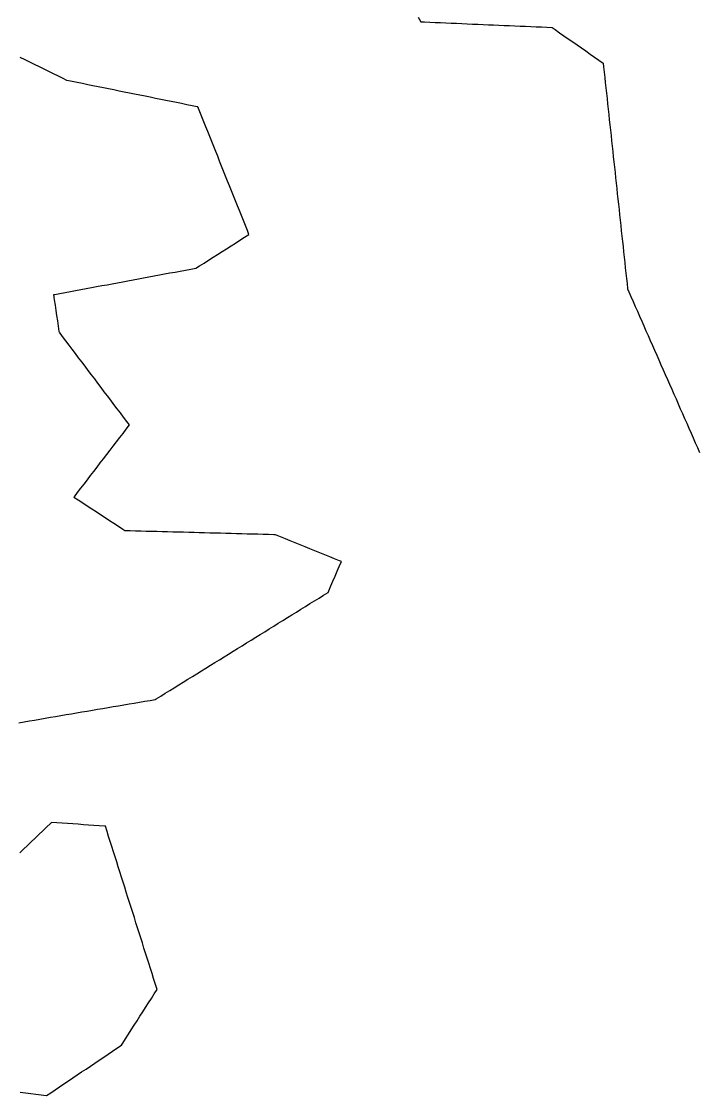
# Model space of a CAD drawing. Header units: millimetres. Extents: x 32 to 3054, y 42 to 5568.
# Drawn here: x 2369.1 to 2496.5, y 1630.1 to 1832 of the extents above; entities that cross this region are included whole.
import ezdxf

# ---------------------------------------------------------------- set-up
doc = ezdxf.new("R2010")
doc.units = ezdxf.units.MM
doc.layers.add('ALL_ISLANDS', color=7, linetype='Continuous')
doc.layers.add('OUTLINE_ISLAND_01', color=7, linetype='Continuous')

msp = doc.modelspace()

# ---------------------------------------------------------------- linework, layer by layer
at = {"layer": 'ALL_ISLANDS'}
for points in [[(2443.6515, 1832.8025), (2444.1432, 1831.9317), (2444.8714, 1831.9004), (2445.8705, 1831.8574), (2446.8696, 1831.8144), (2447.8686, 1831.7714), (2448.8677, 1831.7284), (2449.8668, 1831.6853), (2450.8659, 1831.6423), (2451.8649, 1831.5993), (2452.864, 1831.5563), (2453.8631, 1831.5133), (2454.8622, 1831.4703), (2455.8612, 1831.4273), (2456.8603, 1831.3843), (2457.8594, 1831.3413), (2458.8585, 1831.2983), (2459.8575, 1831.2553), (2460.8566, 1831.2123), (2461.8557, 1831.1693), (2462.8548, 1831.1262), (2463.8538, 1831.0832), (2464.8529, 1831.0402), (2465.852, 1830.9972), (2466.8511, 1830.9542), (2467.8501, 1830.9112), (2468.8492, 1830.8682), (2469.4336, 1830.4593), (2470.253, 1829.8861), (2471.0723, 1829.3128), (2471.8917, 1828.7395), (2472.7111, 1828.1663), (2473.5304, 1827.593), (2474.3498, 1827.0197), (2475.1692, 1826.4465), (2475.9885, 1825.8732), (2476.8079, 1825.2999), (2477.6273, 1824.7267), (2478.4466, 1824.1534), (2478.5195, 1823.4788), (2478.627, 1822.4846), (2478.7344, 1821.4903), (2478.8419, 1820.4961), (2478.9493, 1819.5019), (2479.0568, 1818.5077), (2479.1642, 1817.5135), (2479.2717, 1816.5193), (2479.3791, 1815.5251), (2479.4865, 1814.5309), (2479.594, 1813.5367), (2479.7014, 1812.5424), (2479.8089, 1811.5482), (2479.9163, 1810.554), (2480.0238, 1809.5598), (2480.1312, 1808.5656), (2480.2387, 1807.5714), (2480.3461, 1806.5772), (2480.4535, 1805.583), (2480.561, 1804.5888), (2480.6684, 1803.5945), (2480.7759, 1802.6003), (2480.8833, 1801.6061), (2480.9908, 1800.6119), (2481.0982, 1799.6177), (2481.2056, 1798.6235), (2481.3131, 1797.6293), (2481.4205, 1796.6351), (2481.528, 1795.6409), (2481.6354, 1794.6466), (2481.7429, 1793.6524), (2481.8503, 1792.6582), (2481.9578, 1791.664), (2482.0652, 1790.6698), (2482.1726, 1789.6756), (2482.2801, 1788.6814), (2482.3875, 1787.6872), (2482.495, 1786.693), (2482.6024, 1785.6987), (2482.7099, 1784.7045), (2482.8173, 1783.7103), (2482.9248, 1782.7161), (2483.0322, 1781.7219), (2483.2661, 1781.1903), (2483.6689, 1780.2751), (2484.0717, 1779.3598), (2484.4745, 1778.4445), (2484.8773, 1777.5292), (2485.2801, 1776.6139), (2485.6829, 1775.6986), (2486.0858, 1774.7833), (2486.4886, 1773.868), (2486.8914, 1772.9528), (2487.2942, 1772.0375), (2487.697, 1771.1222), (2488.0998, 1770.2069), (2488.5026, 1769.2916), (2488.9054, 1768.3763), (2489.3082, 1767.461), (2489.711, 1766.5458), (2490.1138, 1765.6305), (2490.5166, 1764.7152), (2490.9194, 1763.7999), (2491.3222, 1762.8846), (2491.725, 1761.9693), (2492.1278, 1761.054), (2492.5306, 1760.1387), (2492.9334, 1759.2235), (2493.3362, 1758.3082), (2493.739, 1757.3929), (2494.1418, 1756.4776), (2494.5446, 1755.5623), (2494.9474, 1754.647), (2495.3502, 1753.7317), (2495.753, 1752.8165), (2496.1558, 1751.9012), (2496.5586, 1750.9859)], [(2368.6388, 1700.209), (2369.6246, 1700.3769), (2370.6104, 1700.5449), (2371.5962, 1700.7129), (2372.582, 1700.8809), (2373.5678, 1701.0489), (2374.5535, 1701.2168), (2375.5393, 1701.3848), (2376.5251, 1701.5528), (2377.5109, 1701.7208), (2378.4967, 1701.8888), (2379.4825, 1702.0567), (2380.4683, 1702.2247), (2381.4541, 1702.3927), (2382.4399, 1702.5607), (2383.4257, 1702.7286), (2384.4115, 1702.8966), (2385.3972, 1703.0646), (2386.383, 1703.2326), (2387.3688, 1703.4006), (2388.3546, 1703.5685), (2389.3404, 1703.7365), (2390.3262, 1703.9045), (2391.312, 1704.0725), (2392.2978, 1704.2405), (2393.2836, 1704.4084), (2394.2694, 1704.5764), (2394.4361, 1704.6797), (2395.2863, 1705.2061), (2396.1365, 1705.7326), (2396.9868, 1706.259), (2397.837, 1706.7854), (2398.6872, 1707.3119), (2399.5374, 1707.8383), (2400.3876, 1708.3647), (2401.2378, 1708.8912), (2402.088, 1709.4176), (2402.9383, 1709.9441), (2403.7885, 1710.4705), (2404.6387, 1710.9969), (2405.4889, 1711.5234), (2406.3391, 1712.0498), (2407.1893, 1712.5763), (2408.0395, 1713.1027), (2408.8897, 1713.6291), (2409.74, 1714.1556), (2410.5902, 1714.682), (2411.4404, 1715.2084), (2412.2906, 1715.7349), (2413.1408, 1716.2613), (2413.991, 1716.7878), (2414.8412, 1717.3142), (2415.6915, 1717.8406), (2416.5417, 1718.3671), (2417.3919, 1718.8935), (2418.2421, 1719.4199), (2419.0923, 1719.9464), (2419.9425, 1720.4728), (2420.7927, 1720.9993), (2421.6429, 1721.5257), (2422.4932, 1722.0521), (2423.3434, 1722.5786), (2424.1936, 1723.105), (2425.0438, 1723.6315), (2425.894, 1724.1579), (2426.7442, 1724.6843), (2426.8756, 1724.9898), (2427.2706, 1725.9085), (2427.6656, 1726.8272), (2428.0606, 1727.7459), (2428.4556, 1728.6646), (2428.8506, 1729.5832), (2429.2456, 1730.5019), (2428.9047, 1730.6403), (2427.9781, 1731.0163), (2427.0514, 1731.3924), (2426.1248, 1731.7684), (2425.1982, 1732.1444), (2424.2716, 1732.5205), (2423.345, 1732.8965), (2422.4184, 1733.2725), (2421.4918, 1733.6486), (2420.5652, 1734.0246), (2419.6386, 1734.4007), (2418.712, 1734.7767), (2417.7854, 1735.1527), (2416.8588, 1735.5288), (2416.5421, 1735.5371), (2415.5425, 1735.5635), (2414.5428, 1735.5898), (2413.5432, 1735.6162), (2412.5435, 1735.6425), (2411.5438, 1735.6689), (2410.5442, 1735.6953), (2409.5445, 1735.7216), (2408.5449, 1735.748), (2407.5452, 1735.7743), (2406.5456, 1735.8007), (2405.5459, 1735.8271), (2404.5463, 1735.8534), (2403.5466, 1735.8798), (2402.547, 1735.9061), (2401.5473, 1735.9325), (2400.5477, 1735.9589), (2399.548, 1735.9852), (2398.5484, 1736.0116), (2397.5487, 1736.0379), (2396.5491, 1736.0643), (2395.5494, 1736.0906), (2394.5498, 1736.117), (2393.5501, 1736.1434), (2392.5504, 1736.1697), (2391.5508, 1736.1961), (2390.5511, 1736.2224), (2389.5515, 1736.2488), (2388.5518, 1736.2752), (2388.1711, 1736.5243), (2387.3344, 1737.072), (2386.4977, 1737.6197), (2385.661, 1738.1673), (2384.8243, 1738.715), (2383.9876, 1739.2626), (2383.1509, 1739.8103), (2382.3142, 1740.3579), (2381.4775, 1740.9056), (2380.6408, 1741.4532), (2379.8041, 1742.0009), (2378.9673, 1742.5485), (2379.0651, 1742.6758), (2379.6745, 1743.4687), (2380.2839, 1744.2615), (2380.8932, 1745.0544), (2381.5026, 1745.8473), (2382.112, 1746.6402), (2382.7213, 1747.4331), (2383.3307, 1748.226), (2383.94, 1749.0189), (2384.5494, 1749.8118), (2385.1588, 1750.6047), (2385.7681, 1751.3976), (2386.3775, 1752.1905), (2386.9869, 1752.9834), (2387.5962, 1753.7762), (2388.2056, 1754.5691), (2388.815, 1755.362), (2389.4243, 1756.1549), (2388.9147, 1756.829), (2388.3117, 1757.6268), (2387.7087, 1758.4245), (2387.1057, 1759.2222), (2386.5026, 1760.0199), (2385.8996, 1760.8177), (2385.2966, 1761.6154), (2384.6936, 1762.4131), (2384.0906, 1763.2108), (2383.4875, 1764.0086), (2382.8845, 1764.8063), (2382.2815, 1765.604), (2381.6785, 1766.4017), (2381.0755, 1767.1995), (2380.4724, 1767.9972), (2379.8694, 1768.7949), (2379.2664, 1769.5926), (2378.6634, 1770.3904), (2378.0603, 1771.1881), (2377.4573, 1771.9858), (2376.8543, 1772.7835), (2376.2513, 1773.5813), (2376.2275, 1773.7406), (2376.0799, 1774.7296), (2375.9323, 1775.7187), (2375.7847, 1776.7077), (2375.6371, 1777.6968), (2375.4895, 1778.6858), (2375.3419, 1779.6749), (2375.1943, 1780.6639), (2375.3731, 1780.6972), (2376.3562, 1780.8801), (2377.3394, 1781.063), (2378.3225, 1781.2458), (2379.3056, 1781.4287), (2380.2888, 1781.6116), (2381.2719, 1781.7945), (2382.255, 1781.9774), (2383.2382, 1782.1603), (2384.2213, 1782.3432), (2385.2044, 1782.5261), (2386.1875, 1782.709), (2387.1707, 1782.8919), (2388.1538, 1783.0748), (2389.1369, 1783.2577), (2390.1201, 1783.4406), (2391.1032, 1783.6235), (2392.0863, 1783.8064), (2393.0695, 1783.9893), (2394.0526, 1784.1722), (2395.0357, 1784.3551), (2396.0189, 1784.538), (2397.002, 1784.7209), (2397.9851, 1784.9038), (2398.9683, 1785.0866), (2399.9514, 1785.2695), (2400.9345, 1785.4524), (2401.9177, 1785.6353), (2402.5912, 1786.0631), (2403.4354, 1786.5992), (2404.2795, 1787.1352), (2405.1237, 1787.6713), (2405.9678, 1788.2074), (2406.812, 1788.7435), (2407.6562, 1789.2796), (2408.5003, 1789.8157), (2409.3445, 1790.3518), (2410.1886, 1790.8879), (2411.0328, 1791.424), (2411.877, 1791.9601), (2411.571, 1792.7239), (2411.1992, 1793.6522), (2410.8273, 1794.5805), (2410.4555, 1795.5088), (2410.0836, 1796.4371), (2409.7118, 1797.3654), (2409.3399, 1798.2937), (2408.9681, 1799.222), (2408.5963, 1800.1503), (2408.2244, 1801.0786), (2407.8526, 1802.0068), (2407.4807, 1802.9351), (2407.1089, 1803.8634), (2406.737, 1804.7917), (2406.3652, 1805.72), (2405.9934, 1806.6483), (2405.6215, 1807.5766), (2405.2497, 1808.5049), (2404.8778, 1809.4332), (2404.506, 1810.3615), (2404.1342, 1811.2898), (2403.7623, 1812.2181), (2403.3905, 1813.1464), (2403.0186, 1814.0747), (2402.6468, 1815.003), (2402.2749, 1815.9313), (2402.1556, 1815.9554), (2401.1753, 1816.1532), (2400.1951, 1816.351), (2399.2148, 1816.5488), (2398.2346, 1816.7466), (2397.2543, 1816.9444), (2396.2741, 1817.1422), (2395.2939, 1817.34), (2394.3136, 1817.5378), (2393.3334, 1817.7356), (2392.3531, 1817.9334), (2391.3729, 1818.1311), (2390.3926, 1818.3289), (2389.4124, 1818.5267), (2388.4322, 1818.7245), (2387.4519, 1818.9223), (2386.4717, 1819.1201), (2385.4914, 1819.3179), (2384.5112, 1819.5157), (2383.5309, 1819.7135), (2382.5507, 1819.9113), (2381.5705, 1820.1091), (2380.5902, 1820.3069), (2379.61, 1820.5047), (2378.6297, 1820.7025), (2377.6495, 1820.9003), (2376.9589, 1821.2434), (2376.0634, 1821.6884), (2375.1679, 1822.1334), (2374.2723, 1822.5783), (2373.3768, 1823.0233), (2372.4812, 1823.4683), (2371.5857, 1823.9133), (2370.6901, 1824.3582), (2369.7946, 1824.8032), (2368.8991, 1825.2482)], [(2368.873, 1630.7691), (2369.8651, 1630.6436), (2370.8572, 1630.5181), (2371.8493, 1630.3926), (2372.8414, 1630.2671), (2373.8335, 1630.1416), (2374.6102, 1630.6627), (2375.4406, 1631.2198), (2376.271, 1631.7769), (2377.1015, 1632.334), (2377.9319, 1632.8911), (2378.7623, 1633.4483), (2379.5928, 1634.0054), (2380.4232, 1634.5625), (2381.2537, 1635.1196), (2382.0841, 1635.6767), (2382.9145, 1636.2338), (2383.745, 1636.7909), (2384.5754, 1637.348), (2385.4058, 1637.9052), (2386.2363, 1638.4623), (2387.0667, 1639.0194), (2387.8971, 1639.5765), (2388.1464, 1639.9667), (2388.6847, 1640.8095), (2389.223, 1641.6523), (2389.7613, 1642.495), (2390.2996, 1643.3378), (2390.8379, 1644.1805), (2391.3762, 1645.0233), (2391.9144, 1645.8661), (2392.4527, 1646.7088), (2392.991, 1647.5516), (2393.5293, 1648.3943), (2394.0676, 1649.2371), (2394.6059, 1650.0799), (2394.5597, 1650.2258), (2394.2579, 1651.1791), (2393.956, 1652.1325), (2393.6542, 1653.0858), (2393.3523, 1654.0392), (2393.0505, 1654.9926), (2392.7486, 1655.9459), (2392.4468, 1656.8993), (2392.1449, 1657.8526), (2391.8431, 1658.806), (2391.5412, 1659.7593), (2391.2394, 1660.7127), (2390.9375, 1661.6661), (2390.6357, 1662.6194), (2390.3338, 1663.5728), (2390.032, 1664.5261), (2389.7301, 1665.4795), (2389.4283, 1666.4328), (2389.1264, 1667.3862), (2388.8246, 1668.3395), (2388.5227, 1669.2929), (2388.2209, 1670.2463), (2387.919, 1671.1996), (2387.6172, 1672.153), (2387.3153, 1673.1063), (2387.0135, 1674.0597), (2386.7116, 1675.013), (2386.4098, 1675.9664), (2386.1079, 1676.9197), (2385.8061, 1677.8731), (2385.5042, 1678.8265), (2385.2024, 1679.7798), (2384.9005, 1680.7332), (2384.7387, 1680.7451), (2383.7414, 1680.8186), (2382.7441, 1680.8921), (2381.7468, 1680.9656), (2380.7495, 1681.0391), (2379.7522, 1681.1127), (2378.755, 1681.1862), (2377.7577, 1681.2597), (2376.7604, 1681.3332), (2375.7631, 1681.4067), (2374.7658, 1681.4802), (2374.5512, 1681.2734), (2373.8311, 1680.5795), (2373.1111, 1679.8856), (2372.391, 1679.1917), (2371.6709, 1678.4978), (2370.9509, 1677.8039), (2370.2308, 1677.11), (2369.5108, 1676.416), (2368.7907, 1675.7221)]]:
    msp.add_lwpolyline(points, dxfattribs=at)
at = {"layer": 'OUTLINE_ISLAND_01'}
for points in [[(2443.6515, 1832.8025), (2444.1432, 1831.9317), (2444.8714, 1831.9004), (2445.8705, 1831.8574), (2446.8696, 1831.8144), (2447.8686, 1831.7714), (2448.8677, 1831.7284), (2449.8668, 1831.6853), (2450.8659, 1831.6423), (2451.8649, 1831.5993), (2452.864, 1831.5563), (2453.8631, 1831.5133), (2454.8622, 1831.4703), (2455.8612, 1831.4273), (2456.8603, 1831.3843), (2457.8594, 1831.3413), (2458.8585, 1831.2983), (2459.8575, 1831.2553), (2460.8566, 1831.2123), (2461.8557, 1831.1693), (2462.8548, 1831.1262), (2463.8538, 1831.0832), (2464.8529, 1831.0402), (2465.852, 1830.9972), (2466.8511, 1830.9542), (2467.8501, 1830.9112), (2468.8492, 1830.8682), (2469.4336, 1830.4593), (2470.253, 1829.8861), (2471.0723, 1829.3128), (2471.8917, 1828.7395), (2472.7111, 1828.1663), (2473.5304, 1827.593), (2474.3498, 1827.0197), (2475.1692, 1826.4465), (2475.9885, 1825.8732), (2476.8079, 1825.2999), (2477.6273, 1824.7267), (2478.4466, 1824.1534), (2478.5195, 1823.4788), (2478.627, 1822.4846), (2478.7344, 1821.4903), (2478.8419, 1820.4961), (2478.9493, 1819.5019), (2479.0568, 1818.5077), (2479.1642, 1817.5135), (2479.2717, 1816.5193), (2479.3791, 1815.5251), (2479.4865, 1814.5309), (2479.594, 1813.5367), (2479.7014, 1812.5424), (2479.8089, 1811.5482), (2479.9163, 1810.554), (2480.0238, 1809.5598), (2480.1312, 1808.5656), (2480.2387, 1807.5714), (2480.3461, 1806.5772), (2480.4535, 1805.583), (2480.561, 1804.5888), (2480.6684, 1803.5945), (2480.7759, 1802.6003), (2480.8833, 1801.6061), (2480.9908, 1800.6119), (2481.0982, 1799.6177), (2481.2056, 1798.6235), (2481.3131, 1797.6293), (2481.4205, 1796.6351), (2481.528, 1795.6409), (2481.6354, 1794.6466), (2481.7429, 1793.6524), (2481.8503, 1792.6582), (2481.9578, 1791.664), (2482.0652, 1790.6698), (2482.1726, 1789.6756), (2482.2801, 1788.6814), (2482.3875, 1787.6872), (2482.495, 1786.693), (2482.6024, 1785.6987), (2482.7099, 1784.7045), (2482.8173, 1783.7103), (2482.9248, 1782.7161), (2483.0322, 1781.7219), (2483.2661, 1781.1903), (2483.6689, 1780.2751), (2484.0717, 1779.3598), (2484.4745, 1778.4445), (2484.8773, 1777.5292), (2485.2801, 1776.6139), (2485.6829, 1775.6986), (2486.0858, 1774.7833), (2486.4886, 1773.868), (2486.8914, 1772.9528), (2487.2942, 1772.0375), (2487.697, 1771.1222), (2488.0998, 1770.2069), (2488.5026, 1769.2916), (2488.9054, 1768.3763), (2489.3082, 1767.461), (2489.711, 1766.5458), (2490.1138, 1765.6305), (2490.5166, 1764.7152), (2490.9194, 1763.7999), (2491.3222, 1762.8846), (2491.725, 1761.9693), (2492.1278, 1761.054), (2492.5306, 1760.1387), (2492.9334, 1759.2235), (2493.3362, 1758.3082), (2493.739, 1757.3929), (2494.1418, 1756.4776), (2494.5446, 1755.5623), (2494.9474, 1754.647), (2495.3502, 1753.7317), (2495.753, 1752.8165), (2496.1558, 1751.9012), (2496.5586, 1750.9859)], [(2368.6388, 1700.209), (2369.6246, 1700.3769), (2370.6104, 1700.5449), (2371.5962, 1700.7129), (2372.582, 1700.8809), (2373.5678, 1701.0489), (2374.5535, 1701.2168), (2375.5393, 1701.3848), (2376.5251, 1701.5528), (2377.5109, 1701.7208), (2378.4967, 1701.8888), (2379.4825, 1702.0567), (2380.4683, 1702.2247), (2381.4541, 1702.3927), (2382.4399, 1702.5607), (2383.4257, 1702.7286), (2384.4115, 1702.8966), (2385.3972, 1703.0646), (2386.383, 1703.2326), (2387.3688, 1703.4006), (2388.3546, 1703.5685), (2389.3404, 1703.7365), (2390.3262, 1703.9045), (2391.312, 1704.0725), (2392.2978, 1704.2405), (2393.2836, 1704.4084), (2394.2694, 1704.5764), (2394.4361, 1704.6797), (2395.2863, 1705.2061), (2396.1365, 1705.7326), (2396.9868, 1706.259), (2397.837, 1706.7854), (2398.6872, 1707.3119), (2399.5374, 1707.8383), (2400.3876, 1708.3647), (2401.2378, 1708.8912), (2402.088, 1709.4176), (2402.9383, 1709.9441), (2403.7885, 1710.4705), (2404.6387, 1710.9969), (2405.4889, 1711.5234), (2406.3391, 1712.0498), (2407.1893, 1712.5763), (2408.0395, 1713.1027), (2408.8897, 1713.6291), (2409.74, 1714.1556), (2410.5902, 1714.682), (2411.4404, 1715.2084), (2412.2906, 1715.7349), (2413.1408, 1716.2613), (2413.991, 1716.7878), (2414.8412, 1717.3142), (2415.6915, 1717.8406), (2416.5417, 1718.3671), (2417.3919, 1718.8935), (2418.2421, 1719.4199), (2419.0923, 1719.9464), (2419.9425, 1720.4728), (2420.7927, 1720.9993), (2421.6429, 1721.5257), (2422.4932, 1722.0521), (2423.3434, 1722.5786), (2424.1936, 1723.105), (2425.0438, 1723.6315), (2425.894, 1724.1579), (2426.7442, 1724.6843), (2426.8756, 1724.9898), (2427.2706, 1725.9085), (2427.6656, 1726.8272), (2428.0606, 1727.7459), (2428.4556, 1728.6646), (2428.8506, 1729.5832), (2429.2456, 1730.5019), (2428.9047, 1730.6403), (2427.9781, 1731.0163), (2427.0514, 1731.3924), (2426.1248, 1731.7684), (2425.1982, 1732.1444), (2424.2716, 1732.5205), (2423.345, 1732.8965), (2422.4184, 1733.2725), (2421.4918, 1733.6486), (2420.5652, 1734.0246), (2419.6386, 1734.4007), (2418.712, 1734.7767), (2417.7854, 1735.1527), (2416.8588, 1735.5288), (2416.5421, 1735.5371), (2415.5425, 1735.5635), (2414.5428, 1735.5898), (2413.5432, 1735.6162), (2412.5435, 1735.6425), (2411.5438, 1735.6689), (2410.5442, 1735.6953), (2409.5445, 1735.7216), (2408.5449, 1735.748), (2407.5452, 1735.7743), (2406.5456, 1735.8007), (2405.5459, 1735.8271), (2404.5463, 1735.8534), (2403.5466, 1735.8798), (2402.547, 1735.9061), (2401.5473, 1735.9325), (2400.5477, 1735.9589), (2399.548, 1735.9852), (2398.5484, 1736.0116), (2397.5487, 1736.0379), (2396.5491, 1736.0643), (2395.5494, 1736.0906), (2394.5498, 1736.117), (2393.5501, 1736.1434), (2392.5504, 1736.1697), (2391.5508, 1736.1961), (2390.5511, 1736.2224), (2389.5515, 1736.2488), (2388.5518, 1736.2752), (2388.1711, 1736.5243), (2387.3344, 1737.072), (2386.4977, 1737.6197), (2385.661, 1738.1673), (2384.8243, 1738.715), (2383.9876, 1739.2626), (2383.1509, 1739.8103), (2382.3142, 1740.3579), (2381.4775, 1740.9056), (2380.6408, 1741.4532), (2379.8041, 1742.0009), (2378.9673, 1742.5485), (2379.0651, 1742.6758), (2379.6745, 1743.4687), (2380.2839, 1744.2615), (2380.8932, 1745.0544), (2381.5026, 1745.8473), (2382.112, 1746.6402), (2382.7213, 1747.4331), (2383.3307, 1748.226), (2383.94, 1749.0189), (2384.5494, 1749.8118), (2385.1588, 1750.6047), (2385.7681, 1751.3976), (2386.3775, 1752.1905), (2386.9869, 1752.9834), (2387.5962, 1753.7762), (2388.2056, 1754.5691), (2388.815, 1755.362), (2389.4243, 1756.1549), (2388.9147, 1756.829), (2388.3117, 1757.6268), (2387.7087, 1758.4245), (2387.1057, 1759.2222), (2386.5026, 1760.0199), (2385.8996, 1760.8177), (2385.2966, 1761.6154), (2384.6936, 1762.4131), (2384.0906, 1763.2108), (2383.4875, 1764.0086), (2382.8845, 1764.8063), (2382.2815, 1765.604), (2381.6785, 1766.4017), (2381.0755, 1767.1995), (2380.4724, 1767.9972), (2379.8694, 1768.7949), (2379.2664, 1769.5926), (2378.6634, 1770.3904), (2378.0603, 1771.1881), (2377.4573, 1771.9858), (2376.8543, 1772.7835), (2376.2513, 1773.5813), (2376.2275, 1773.7406), (2376.0799, 1774.7296), (2375.9323, 1775.7187), (2375.7847, 1776.7077), (2375.6371, 1777.6968), (2375.4895, 1778.6858), (2375.3419, 1779.6749), (2375.1943, 1780.6639), (2375.3731, 1780.6972), (2376.3562, 1780.8801), (2377.3394, 1781.063), (2378.3225, 1781.2458), (2379.3056, 1781.4287), (2380.2888, 1781.6116), (2381.2719, 1781.7945), (2382.255, 1781.9774), (2383.2382, 1782.1603), (2384.2213, 1782.3432), (2385.2044, 1782.5261), (2386.1875, 1782.709), (2387.1707, 1782.8919), (2388.1538, 1783.0748), (2389.1369, 1783.2577), (2390.1201, 1783.4406), (2391.1032, 1783.6235), (2392.0863, 1783.8064), (2393.0695, 1783.9893), (2394.0526, 1784.1722), (2395.0357, 1784.3551), (2396.0189, 1784.538), (2397.002, 1784.7209), (2397.9851, 1784.9038), (2398.9683, 1785.0866), (2399.9514, 1785.2695), (2400.9345, 1785.4524), (2401.9177, 1785.6353), (2402.5912, 1786.0631), (2403.4354, 1786.5992), (2404.2795, 1787.1352), (2405.1237, 1787.6713), (2405.9678, 1788.2074), (2406.812, 1788.7435), (2407.6562, 1789.2796), (2408.5003, 1789.8157), (2409.3445, 1790.3518), (2410.1886, 1790.8879), (2411.0328, 1791.424), (2411.877, 1791.9601), (2411.571, 1792.7239), (2411.1992, 1793.6522), (2410.8273, 1794.5805), (2410.4555, 1795.5088), (2410.0836, 1796.4371), (2409.7118, 1797.3654), (2409.3399, 1798.2937), (2408.9681, 1799.222), (2408.5963, 1800.1503), (2408.2244, 1801.0786), (2407.8526, 1802.0068), (2407.4807, 1802.9351), (2407.1089, 1803.8634), (2406.737, 1804.7917), (2406.3652, 1805.72), (2405.9934, 1806.6483), (2405.6215, 1807.5766), (2405.2497, 1808.5049), (2404.8778, 1809.4332), (2404.506, 1810.3615), (2404.1342, 1811.2898), (2403.7623, 1812.2181), (2403.3905, 1813.1464), (2403.0186, 1814.0747), (2402.6468, 1815.003), (2402.2749, 1815.9313), (2402.1556, 1815.9554), (2401.1753, 1816.1532), (2400.1951, 1816.351), (2399.2148, 1816.5488), (2398.2346, 1816.7466), (2397.2543, 1816.9444), (2396.2741, 1817.1422), (2395.2939, 1817.34), (2394.3136, 1817.5378), (2393.3334, 1817.7356), (2392.3531, 1817.9334), (2391.3729, 1818.1311), (2390.3926, 1818.3289), (2389.4124, 1818.5267), (2388.4322, 1818.7245), (2387.4519, 1818.9223), (2386.4717, 1819.1201), (2385.4914, 1819.3179), (2384.5112, 1819.5157), (2383.5309, 1819.7135), (2382.5507, 1819.9113), (2381.5705, 1820.1091), (2380.5902, 1820.3069), (2379.61, 1820.5047), (2378.6297, 1820.7025), (2377.6495, 1820.9003), (2376.9589, 1821.2434), (2376.0634, 1821.6884), (2375.1679, 1822.1334), (2374.2723, 1822.5783), (2373.3768, 1823.0233), (2372.4812, 1823.4683), (2371.5857, 1823.9133), (2370.6901, 1824.3582), (2369.7946, 1824.8032), (2368.8991, 1825.2482)], [(2368.873, 1630.7691), (2369.8651, 1630.6436), (2370.8572, 1630.5181), (2371.8493, 1630.3926), (2372.8414, 1630.2671), (2373.8335, 1630.1416), (2374.6102, 1630.6627), (2375.4406, 1631.2198), (2376.271, 1631.7769), (2377.1015, 1632.334), (2377.9319, 1632.8911), (2378.7623, 1633.4483), (2379.5928, 1634.0054), (2380.4232, 1634.5625), (2381.2537, 1635.1196), (2382.0841, 1635.6767), (2382.9145, 1636.2338), (2383.745, 1636.7909), (2384.5754, 1637.348), (2385.4058, 1637.9052), (2386.2363, 1638.4623), (2387.0667, 1639.0194), (2387.8971, 1639.5765), (2388.1464, 1639.9667), (2388.6847, 1640.8095), (2389.223, 1641.6523), (2389.7613, 1642.495), (2390.2996, 1643.3378), (2390.8379, 1644.1805), (2391.3762, 1645.0233), (2391.9144, 1645.8661), (2392.4527, 1646.7088), (2392.991, 1647.5516), (2393.5293, 1648.3943), (2394.0676, 1649.2371), (2394.6059, 1650.0799), (2394.5597, 1650.2258), (2394.2579, 1651.1791), (2393.956, 1652.1325), (2393.6542, 1653.0858), (2393.3523, 1654.0392), (2393.0505, 1654.9926), (2392.7486, 1655.9459), (2392.4468, 1656.8993), (2392.1449, 1657.8526), (2391.8431, 1658.806), (2391.5412, 1659.7593), (2391.2394, 1660.7127), (2390.9375, 1661.6661), (2390.6357, 1662.6194), (2390.3338, 1663.5728), (2390.032, 1664.5261), (2389.7301, 1665.4795), (2389.4283, 1666.4328), (2389.1264, 1667.3862), (2388.8246, 1668.3395), (2388.5227, 1669.2929), (2388.2209, 1670.2463), (2387.919, 1671.1996), (2387.6172, 1672.153), (2387.3153, 1673.1063), (2387.0135, 1674.0597), (2386.7116, 1675.013), (2386.4098, 1675.9664), (2386.1079, 1676.9197), (2385.8061, 1677.8731), (2385.5042, 1678.8265), (2385.2024, 1679.7798), (2384.9005, 1680.7332), (2384.7387, 1680.7451), (2383.7414, 1680.8186), (2382.7441, 1680.8921), (2381.7468, 1680.9656), (2380.7495, 1681.0391), (2379.7522, 1681.1127), (2378.755, 1681.1862), (2377.7577, 1681.2597), (2376.7604, 1681.3332), (2375.7631, 1681.4067), (2374.7658, 1681.4802), (2374.5512, 1681.2734), (2373.8311, 1680.5795), (2373.1111, 1679.8856), (2372.391, 1679.1917), (2371.6709, 1678.4978), (2370.9509, 1677.8039), (2370.2308, 1677.11), (2369.5108, 1676.416), (2368.7907, 1675.7221)]]:
    msp.add_lwpolyline(points, dxfattribs=at)

doc.saveas('drawing.dxf')
